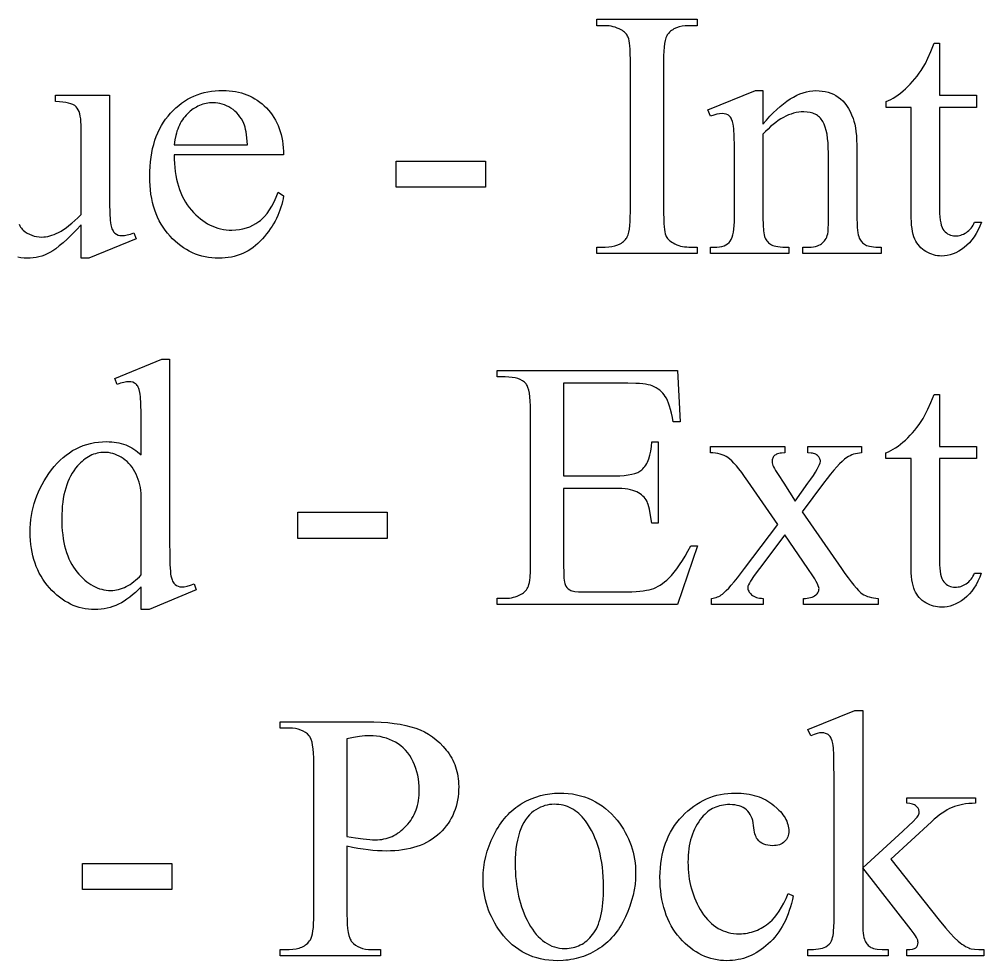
# Model space of a CAD drawing. Extents: x 7 to 905, y -397 to 592.
# Drawn here: x 364.4 to 446.7, y -331.2 to -250.8 of the extents above; entities that cross this region are included whole.
import ezdxf

# ---------------------------------------------------------------- set-up
doc = ezdxf.new("R2010")
doc.units = 0
doc.header["$MEASUREMENT"] = 0
for name, color, linetype in [('EXT', 1, 'CONTINUOUS'), ('INT', 5, 'CONTINUOUS'), ('POCKET_2_4MM', 3, 'CONTINUOUS')]:
    doc.layers.add(name, color=color, linetype=linetype)

msp = doc.modelspace()

# ---------------------------------------------------------------- linework, layer by layer
at = {"layer": 'EXT'}
for points in [[(374.771, -299.309), (374.525, -299.558), (374.28, -299.789), (374.036, -300.001), (373.794, -300.196), (373.553, -300.372), (373.314, -300.53), (373.076, -300.67), (372.839, -300.791), (372.601, -300.897), (372.358, -300.988), (372.111, -301.065), (371.858, -301.129), (371.602, -301.178), (371.34, -301.213), (371.074, -301.234), (370.804, -301.241), (370.529, -301.234), (370.259, -301.212), (369.994, -301.176), (369.733, -301.125), (369.476, -301.06), (369.223, -300.981), (368.975, -300.887), (368.732, -300.778), (368.492, -300.655), (368.257, -300.518), (368.027, -300.366), (367.801, -300.2), (367.579, -300.019), (367.361, -299.824), (367.148, -299.614), (366.94, -299.39), (366.739, -299.154), (366.552, -298.911), (366.378, -298.659), (366.217, -298.399), (366.068, -298.13), (365.933, -297.853), (365.81, -297.568), (365.701, -297.275), (365.604, -296.974), (365.52, -296.664), (365.449, -296.346), (365.391, -296.02), (365.346, -295.686), (365.313, -295.343), (365.294, -294.992), (365.288, -294.633), (365.295, -294.272), (365.316, -293.915), (365.352, -293.561), (365.402, -293.211), (365.466, -292.866), (365.545, -292.524), (365.638, -292.185), (365.745, -291.851), (365.866, -291.521), (366.002, -291.194), (366.152, -290.872), (366.316, -290.553), (366.495, -290.238), (366.688, -289.927), (366.895, -289.62), (367.117, -289.316), (367.349, -289.024), (367.59, -288.751), (367.839, -288.497), (368.096, -288.261), (368.362, -288.045), (368.635, -287.847), (368.917, -287.668), (369.207, -287.508), (369.505, -287.366), (369.812, -287.244), (370.126, -287.14), (370.449, -287.055), (370.78, -286.989), (371.119, -286.942), (371.466, -286.914), (371.822, -286.905), (372.042, -286.909), (372.258, -286.922), (372.469, -286.945), (372.675, -286.976), (372.876, -287.016), (373.073, -287.064), (373.265, -287.122), (373.451, -287.189), (373.633, -287.264), (373.81, -287.348), (373.983, -287.441), (374.15, -287.544), (374.313, -287.654), (374.47, -287.774), (374.623, -287.903), (374.771, -288.04), (374.771, -285.548), (374.764, -284.501), (374.744, -283.678), (374.709, -283.078), (374.687, -282.862), (374.661, -282.701), (374.598, -282.457), (374.56, -282.351), (374.519, -282.255), (374.474, -282.17), (374.424, -282.096), (374.371, -282.032), (374.314, -281.978), (374.189, -281.895), (374.049, -281.835), (373.894, -281.799), (373.724, -281.787), (373.517, -281.801), (373.278, -281.846), (373.008, -281.919), (372.706, -282.023), (372.515, -281.506), (376.541, -279.855), (377.205, -279.855), (377.205, -295.474), (377.212, -296.546), (377.233, -297.386), (377.267, -297.995), (377.29, -298.212), (377.316, -298.372), (377.379, -298.614), (377.417, -298.72), (377.459, -298.817), (377.506, -298.903), (377.556, -298.979), (377.611, -299.046), (377.67, -299.102), (377.796, -299.193), (377.933, -299.257), (378.08, -299.296), (378.237, -299.309), (378.453, -299.293), (378.702, -299.246), (378.984, -299.168), (379.299, -299.058), (379.462, -299.574), (375.45, -301.241), (374.771, -301.241)], [(410.863, -281.919), (410.863, -289.825), (415.258, -289.825), (415.668, -289.817), (416.043, -289.793), (416.382, -289.752), (416.685, -289.696), (416.953, -289.623), (417.186, -289.535), (417.289, -289.484), (417.383, -289.43), (417.468, -289.371), (417.544, -289.309), (417.637, -289.22), (417.725, -289.123), (417.808, -289.018), (417.885, -288.905), (417.957, -288.784), (418.024, -288.655), (418.085, -288.518), (418.142, -288.372), (418.238, -288.057), (418.313, -287.71), (418.367, -287.331), (418.4, -286.919), (418.945, -286.919), (418.945, -293.881), (418.4, -293.881), (418.296, -293.216), (418.193, -292.683), (418.142, -292.465), (418.09, -292.28), (418.038, -292.128), (417.987, -292.008), (417.915, -291.882), (417.833, -291.764), (417.74, -291.652), (417.636, -291.547), (417.522, -291.449), (417.398, -291.358), (417.262, -291.274), (417.117, -291.197), (416.955, -291.128), (416.774, -291.068), (416.572, -291.017), (416.35, -290.975), (416.107, -290.943), (415.844, -290.92), (415.561, -290.906), (415.258, -290.902), (410.863, -290.902), (410.863, -297.495), (410.87, -298.093), (410.892, -298.562), (410.929, -298.901), (410.953, -299.022), (410.981, -299.11), (411.051, -299.246), (411.143, -299.368), (411.257, -299.475), (411.394, -299.567), (411.476, -299.607), (411.574, -299.641), (411.69, -299.67), (411.822, -299.694), (412.135, -299.726), (412.515, -299.737), (415.907, -299.737), (416.317, -299.733), (416.697, -299.722), (417.049, -299.703), (417.371, -299.678), (417.664, -299.644), (417.929, -299.604), (418.164, -299.556), (418.37, -299.501), (418.561, -299.434), (418.75, -299.354), (418.937, -299.259), (419.122, -299.15), (419.306, -299.027), (419.487, -298.889), (419.667, -298.738), (419.845, -298.571), (420.074, -298.328), (420.305, -298.056), (420.537, -297.755), (420.771, -297.425), (421.005, -297.065), (421.242, -296.677), (421.479, -296.26), (421.718, -295.813), (422.308, -295.813), (420.583, -300.828), (405.17, -300.828), (405.17, -300.282), (405.878, -300.282), (406.053, -300.277), (406.227, -300.261), (406.398, -300.235), (406.567, -300.197), (406.734, -300.15), (406.898, -300.091), (407.06, -300.023), (407.22, -299.943), (407.333, -299.88), (407.437, -299.81), (407.531, -299.733), (407.616, -299.648), (407.692, -299.556), (407.758, -299.456), (407.814, -299.349), (407.861, -299.235), (407.901, -299.102), (407.936, -298.937), (407.965, -298.742), (407.989, -298.516), (408.02, -297.971), (408.031, -297.303), (408.031, -284.309), (408.025, -283.856), (408.007, -283.449), (407.977, -283.087), (407.935, -282.771), (407.881, -282.501), (407.815, -282.276), (407.737, -282.097), (407.694, -282.025), (407.647, -281.964), (407.504, -281.825), (407.338, -281.706), (407.15, -281.604), (406.94, -281.521), (406.707, -281.457), (406.453, -281.411), (406.176, -281.383), (405.878, -281.374), (405.17, -281.374), (405.17, -280.828), (420.583, -280.828), (420.804, -285.209), (420.229, -285.209), (420.15, -284.829), (420.07, -284.481), (419.987, -284.164), (419.902, -283.877), (419.816, -283.622), (419.727, -283.397), (419.636, -283.203), (419.543, -283.04), (419.443, -282.897), (419.332, -282.763), (419.21, -282.637), (419.076, -282.52), (418.931, -282.412), (418.775, -282.313), (418.608, -282.222), (418.429, -282.141), (418.268, -282.089), (418.078, -282.044), (417.86, -282.006), (417.614, -281.975), (417.34, -281.951), (417.038, -281.933), (416.35, -281.919)], [(442.972, -282.878), (442.972, -287.318), (446.128, -287.318), (446.128, -288.35), (442.972, -288.35), (442.972, -297.111), (442.978, -297.426), (442.995, -297.714), (443.025, -297.975), (443.066, -298.21), (443.119, -298.418), (443.184, -298.599), (443.26, -298.753), (443.348, -298.881), (443.445, -298.988), (443.55, -299.081), (443.66, -299.16), (443.778, -299.224), (443.902, -299.274), (444.033, -299.31), (444.17, -299.331), (444.314, -299.338), (444.435, -299.334), (444.556, -299.319), (444.675, -299.296), (444.794, -299.263), (444.911, -299.22), (445.028, -299.168), (445.143, -299.107), (445.258, -299.036), (445.369, -298.956), (445.474, -298.867), (445.572, -298.769), (445.664, -298.662), (445.749, -298.546), (445.828, -298.421), (445.9, -298.287), (445.966, -298.144), (446.541, -298.144), (446.406, -298.494), (446.256, -298.822), (446.094, -299.127), (445.918, -299.41), (445.729, -299.671), (445.526, -299.909), (445.31, -300.125), (445.081, -300.319), (444.844, -300.49), (444.605, -300.639), (444.365, -300.764), (444.122, -300.867), (443.878, -300.947), (443.632, -301.004), (443.384, -301.038), (443.134, -301.049), (442.965, -301.043), (442.797, -301.026), (442.63, -300.996), (442.463, -300.955), (442.298, -300.902), (442.133, -300.838), (441.969, -300.761), (441.807, -300.673), (441.65, -300.574), (441.504, -300.465), (441.368, -300.345), (441.243, -300.216), (441.128, -300.076), (441.024, -299.926), (440.931, -299.767), (440.848, -299.596), (440.775, -299.409), (440.713, -299.199), (440.659, -298.964), (440.616, -298.706), (440.582, -298.424), (440.558, -298.118), (440.543, -297.789), (440.538, -297.436), (440.538, -288.35), (438.4, -288.35), (438.4, -287.863), (438.603, -287.775), (438.808, -287.673), (439.013, -287.557), (439.22, -287.426), (439.428, -287.282), (439.637, -287.124), (439.848, -286.951), (440.059, -286.765), (440.268, -286.567), (440.472, -286.359), (440.669, -286.143), (440.861, -285.918), (441.047, -285.684), (441.227, -285.441), (441.402, -285.189), (441.571, -284.928), (441.757, -284.59), (441.976, -284.136), (442.229, -283.565), (442.515, -282.878)], [(423.4, -287.318), (429.757, -287.318), (429.757, -287.863), (429.477, -287.876), (429.354, -287.892), (429.242, -287.915), (429.142, -287.944), (429.053, -287.98), (428.975, -288.021), (428.909, -288.07), (428.852, -288.124), (428.802, -288.181), (428.76, -288.243), (428.726, -288.31), (428.699, -288.38), (428.68, -288.454), (428.669, -288.533), (428.665, -288.616), (428.673, -288.71), (428.697, -288.817), (428.738, -288.935), (428.794, -289.065), (428.867, -289.208), (428.956, -289.362), (429.181, -289.707), (429.668, -290.445), (430.627, -291.978), (431.733, -290.445), (431.982, -290.096), (432.198, -289.782), (432.38, -289.501), (432.529, -289.254), (432.646, -289.04), (432.729, -288.86), (432.778, -288.714), (432.795, -288.601), (432.791, -288.525), (432.779, -288.452), (432.76, -288.382), (432.732, -288.315), (432.697, -288.251), (432.654, -288.19), (432.603, -288.132), (432.544, -288.077), (432.477, -288.027), (432.4, -287.984), (432.313, -287.947), (432.216, -287.917), (432.11, -287.893), (431.994, -287.877), (431.733, -287.863), (431.733, -287.318), (436.305, -287.318), (436.305, -287.863), (436.128, -287.879), (435.956, -287.905), (435.79, -287.94), (435.631, -287.985), (435.477, -288.04), (435.329, -288.104), (435.187, -288.178), (435.052, -288.262), (434.863, -288.405), (434.657, -288.586), (434.435, -288.804), (434.196, -289.058), (433.941, -289.349), (433.669, -289.678), (433.38, -290.043), (433.075, -290.445), (431.232, -292.908), (434.594, -297.745), (434.893, -298.169), (435.17, -298.549), (435.424, -298.884), (435.656, -299.174), (435.867, -299.42), (436.055, -299.622), (436.221, -299.779), (436.364, -299.891), (436.502, -299.977), (436.649, -300.052), (436.806, -300.118), (436.973, -300.174), (437.149, -300.219), (437.335, -300.255), (437.531, -300.281), (437.736, -300.297), (437.736, -300.828), (431.364, -300.828), (431.364, -300.297), (431.526, -300.292), (431.678, -300.279), (431.821, -300.256), (431.954, -300.223), (432.079, -300.182), (432.194, -300.131), (432.3, -300.071), (432.397, -300.002), (432.462, -299.948), (432.519, -299.89), (432.568, -299.829), (432.607, -299.762), (432.638, -299.692), (432.659, -299.618), (432.673, -299.539), (432.677, -299.456), (432.662, -299.355), (432.618, -299.222), (432.544, -299.057), (432.441, -298.859), (432.308, -298.629), (432.146, -298.367), (431.733, -297.745), (429.757, -294.855), (427.588, -297.745), (427.15, -298.348), (426.836, -298.815), (426.727, -298.997), (426.648, -299.145), (426.601, -299.259), (426.586, -299.338), (426.591, -299.426), (426.606, -299.511), (426.632, -299.594), (426.669, -299.676), (426.715, -299.755), (426.772, -299.832), (426.84, -299.907), (426.917, -299.98), (427.006, -300.048), (427.104, -300.108), (427.213, -300.159), (427.332, -300.203), (427.462, -300.239), (427.602, -300.266), (427.752, -300.286), (427.913, -300.297), (427.913, -300.828), (423.503, -300.828), (423.503, -300.297), (423.634, -300.275), (423.76, -300.246), (423.883, -300.211), (424.001, -300.168), (424.115, -300.118), (424.225, -300.062), (424.331, -299.999), (424.432, -299.928), (424.584, -299.801), (424.76, -299.631), (424.96, -299.421), (425.184, -299.169), (425.432, -298.875), (425.704, -298.54), (426.32, -297.745), (429.152, -293.984), (426.586, -290.268), (426.32, -289.888), (426.071, -289.545), (425.836, -289.24), (425.618, -288.971), (425.414, -288.74), (425.226, -288.546), (425.054, -288.389), (424.897, -288.269), (424.743, -288.174), (424.579, -288.092), (424.406, -288.022), (424.224, -287.965), (424.032, -287.92), (423.831, -287.889), (423.62, -287.87), (423.4, -287.863)], [(374.771, -298.276), (374.771, -291.315), (374.744, -291.067), (374.705, -290.824), (374.655, -290.587), (374.594, -290.356), (374.522, -290.13), (374.44, -289.91), (374.346, -289.695), (374.24, -289.486), (374.125, -289.286), (374.001, -289.098), (373.868, -288.923), (373.726, -288.761), (373.575, -288.612), (373.415, -288.475), (373.246, -288.351), (373.068, -288.24), (372.886, -288.141), (372.705, -288.056), (372.525, -287.983), (372.347, -287.924), (372.17, -287.878), (371.993, -287.845), (371.818, -287.826), (371.645, -287.819), (371.483, -287.824), (371.324, -287.837), (371.168, -287.86), (371.013, -287.892), (370.861, -287.933), (370.71, -287.983), (370.562, -288.042), (370.417, -288.11), (370.273, -288.188), (370.132, -288.274), (369.992, -288.37), (369.855, -288.475), (369.72, -288.588), (369.588, -288.711), (369.457, -288.843), (369.329, -288.984), (369.166, -289.182), (369.014, -289.39), (368.873, -289.609), (368.742, -289.84), (368.621, -290.081), (368.511, -290.334), (368.411, -290.598), (368.322, -290.872), (368.244, -291.158), (368.175, -291.455), (368.118, -291.763), (368.071, -292.082), (368.034, -292.412), (368.008, -292.753), (367.992, -293.105), (367.987, -293.468), (367.992, -293.835), (368.007, -294.191), (368.032, -294.536), (368.068, -294.871), (368.113, -295.194), (368.169, -295.507), (368.235, -295.808), (368.311, -296.099), (368.397, -296.379), (368.494, -296.648), (368.6, -296.906), (368.717, -297.153), (368.844, -297.389), (368.98, -297.615), (369.127, -297.829), (369.285, -298.033), (369.448, -298.225), (369.614, -298.405), (369.782, -298.572), (369.952, -298.727), (370.125, -298.869), (370.3, -298.999), (370.477, -299.117), (370.656, -299.222), (370.838, -299.315), (371.022, -299.396), (371.209, -299.464), (371.397, -299.519), (371.589, -299.563), (371.782, -299.594), (371.978, -299.612), (372.176, -299.619), (372.343, -299.613), (372.51, -299.598), (372.676, -299.571), (372.841, -299.535), (373.006, -299.487), (373.17, -299.43), (373.333, -299.362), (373.496, -299.283), (373.657, -299.194), (373.819, -299.094), (373.979, -298.984), (374.139, -298.864), (374.298, -298.733), (374.457, -298.591), (374.614, -298.439)], [(388.164, -292.937), (395.789, -292.937), (395.789, -295.164), (388.164, -295.164)]]:
    msp.add_lwpolyline(points, close=True, dxfattribs=at)
at = {"layer": 'INT'}
for points in [[(422.271, -270.282), (422.271, -270.828), (413.702, -270.828), (413.702, -270.282), (414.41, -270.282), (414.709, -270.271), (414.987, -270.237), (415.244, -270.181), (415.479, -270.102), (415.694, -270), (415.793, -269.941), (415.887, -269.876), (415.975, -269.805), (416.059, -269.729), (416.137, -269.647), (416.209, -269.56), (416.252, -269.495), (416.292, -269.421), (416.364, -269.241), (416.425, -269.019), (416.475, -268.756), (416.514, -268.451), (416.541, -268.105), (416.558, -267.717), (416.563, -267.288), (416.563, -254.368), (416.551, -253.673), (416.536, -253.374), (416.515, -253.107), (416.489, -252.872), (416.456, -252.67), (416.417, -252.5), (416.372, -252.362), (416.33, -252.271), (416.279, -252.184), (416.218, -252.1), (416.147, -252.019), (416.066, -251.941), (415.976, -251.867), (415.876, -251.796), (415.767, -251.728), (415.604, -251.645), (415.439, -251.573), (415.272, -251.512), (415.103, -251.462), (414.933, -251.424), (414.76, -251.396), (414.586, -251.379), (414.41, -251.374), (413.702, -251.374), (413.702, -250.828), (422.271, -250.828), (422.271, -251.374), (421.549, -251.374), (421.253, -251.385), (420.978, -251.419), (420.724, -251.475), (420.49, -251.554), (420.278, -251.656), (420.179, -251.715), (420.086, -251.78), (419.998, -251.851), (419.915, -251.927), (419.837, -252.009), (419.764, -252.096), (419.719, -252.161), (419.678, -252.235), (419.603, -252.415), (419.539, -252.637), (419.487, -252.9), (419.447, -253.205), (419.418, -253.551), (419.401, -253.939), (419.395, -254.368), (419.395, -267.288), (419.407, -267.983), (419.422, -268.282), (419.443, -268.549), (419.47, -268.784), (419.503, -268.986), (419.542, -269.156), (419.587, -269.294), (419.629, -269.385), (419.681, -269.472), (419.743, -269.556), (419.816, -269.637), (419.898, -269.715), (419.991, -269.789), (420.094, -269.86), (420.206, -269.928), (420.366, -270.011), (420.528, -270.083), (420.693, -270.144), (420.859, -270.194), (421.028, -270.232), (421.199, -270.26), (421.373, -270.277), (421.549, -270.282)], [(442.979, -252.878), (442.979, -257.318), (446.136, -257.318), (446.136, -258.35), (442.979, -258.35), (442.979, -267.111), (442.985, -267.426), (443.003, -267.714), (443.032, -267.975), (443.073, -268.21), (443.126, -268.418), (443.191, -268.599), (443.267, -268.753), (443.355, -268.881), (443.453, -268.988), (443.557, -269.081), (443.668, -269.16), (443.785, -269.224), (443.909, -269.274), (444.04, -269.31), (444.177, -269.331), (444.322, -269.338), (444.443, -269.334), (444.563, -269.319), (444.682, -269.296), (444.801, -269.263), (444.918, -269.22), (445.035, -269.168), (445.151, -269.107), (445.265, -269.036), (445.377, -268.956), (445.481, -268.867), (445.579, -268.769), (445.671, -268.662), (445.756, -268.546), (445.835, -268.421), (445.908, -268.287), (445.973, -268.144), (446.549, -268.144), (446.413, -268.494), (446.264, -268.822), (446.101, -269.127), (445.926, -269.41), (445.736, -269.671), (445.534, -269.909), (445.318, -270.125), (445.088, -270.319), (444.852, -270.49), (444.613, -270.639), (444.372, -270.764), (444.13, -270.867), (443.886, -270.947), (443.639, -271.004), (443.391, -271.038), (443.142, -271.049), (442.972, -271.043), (442.804, -271.026), (442.637, -270.996), (442.471, -270.955), (442.305, -270.902), (442.14, -270.838), (441.977, -270.761), (441.814, -270.673), (441.657, -270.574), (441.511, -270.465), (441.375, -270.345), (441.25, -270.216), (441.135, -270.076), (441.032, -269.926), (440.938, -269.767), (440.855, -269.596), (440.783, -269.409), (440.72, -269.199), (440.667, -268.964), (440.623, -268.706), (440.589, -268.424), (440.565, -268.118), (440.551, -267.789), (440.546, -267.436), (440.546, -258.35), (438.407, -258.35), (438.407, -257.863), (438.61, -257.775), (438.815, -257.673), (439.021, -257.557), (439.228, -257.426), (439.435, -257.282), (439.645, -257.124), (439.855, -256.951), (440.066, -256.765), (440.276, -256.567), (440.479, -256.359), (440.677, -256.143), (440.868, -255.918), (441.054, -255.684), (441.235, -255.441), (441.409, -255.189), (441.578, -254.928), (441.764, -254.59), (441.984, -254.136), (442.236, -253.565), (442.522, -252.878)], [(377.596, -262.406), (377.6, -262.777), (377.615, -263.138), (377.643, -263.489), (377.682, -263.829), (377.732, -264.16), (377.794, -264.48), (377.868, -264.79), (377.954, -265.091), (378.051, -265.38), (378.159, -265.66), (378.28, -265.93), (378.412, -266.189), (378.555, -266.439), (378.711, -266.678), (378.878, -266.907), (379.056, -267.126), (379.242, -267.333), (379.433, -267.527), (379.627, -267.707), (379.826, -267.874), (380.028, -268.028), (380.235, -268.169), (380.445, -268.296), (380.66, -268.409), (380.879, -268.509), (381.101, -268.596), (381.328, -268.67), (381.559, -268.73), (381.794, -268.777), (382.032, -268.81), (382.275, -268.83), (382.522, -268.837), (382.849, -268.825), (383.164, -268.791), (383.469, -268.734), (383.763, -268.654), (384.046, -268.552), (384.318, -268.426), (384.58, -268.278), (384.83, -268.107), (384.952, -268.011), (385.071, -267.908), (385.301, -267.677), (385.521, -267.413), (385.732, -267.117), (385.933, -266.788), (386.123, -266.427), (386.304, -266.033), (386.475, -265.607), (386.932, -265.902), (386.889, -266.153), (386.836, -266.401), (386.775, -266.647), (386.704, -266.889), (386.623, -267.129), (386.534, -267.366), (386.435, -267.601), (386.327, -267.832), (386.21, -268.061), (386.084, -268.286), (385.949, -268.509), (385.804, -268.729), (385.65, -268.947), (385.487, -269.161), (385.314, -269.373), (385.133, -269.582), (384.944, -269.783), (384.749, -269.971), (384.548, -270.146), (384.341, -270.308), (384.128, -270.457), (383.91, -270.593), (383.685, -270.716), (383.455, -270.826), (383.219, -270.923), (382.977, -271.008), (382.729, -271.079), (382.475, -271.137), (382.215, -271.183), (381.95, -271.215), (381.678, -271.234), (381.401, -271.241), (381.1, -271.234), (380.804, -271.211), (380.513, -271.174), (380.228, -271.123), (379.949, -271.056), (379.674, -270.974), (379.406, -270.878), (379.143, -270.767), (378.885, -270.641), (378.633, -270.501), (378.386, -270.345), (378.145, -270.175), (377.909, -269.99), (377.679, -269.79), (377.454, -269.575), (377.235, -269.346), (377.025, -269.104), (376.828, -268.851), (376.646, -268.589), (376.476, -268.316), (376.321, -268.034), (376.178, -267.741), (376.05, -267.437), (375.935, -267.124), (375.833, -266.801), (375.745, -266.467), (375.671, -266.123), (375.61, -265.769), (375.562, -265.404), (375.529, -265.03), (375.508, -264.645), (375.501, -264.25), (375.508, -263.823), (375.529, -263.407), (375.564, -263.004), (375.613, -262.612), (375.675, -262.233), (375.751, -261.865), (375.842, -261.509), (375.946, -261.165), (376.064, -260.834), (376.196, -260.514), (376.342, -260.206), (376.501, -259.909), (376.675, -259.625), (376.862, -259.353), (377.064, -259.093), (377.279, -258.844), (377.504, -258.609), (377.737, -258.39), (377.977, -258.185), (378.224, -257.996), (378.478, -257.821), (378.739, -257.662), (379.008, -257.518), (379.283, -257.39), (379.565, -257.276), (379.855, -257.177), (380.151, -257.094), (380.455, -257.026), (380.766, -256.973), (381.083, -256.935), (381.408, -256.912), (381.74, -256.905), (382.021, -256.911), (382.296, -256.928), (382.564, -256.957), (382.825, -256.998), (383.081, -257.051), (383.33, -257.115), (383.573, -257.191), (383.809, -257.279), (384.039, -257.378), (384.263, -257.489), (384.48, -257.612), (384.691, -257.747), (384.896, -257.893), (385.094, -258.051), (385.286, -258.22), (385.472, -258.402), (385.649, -258.593), (385.814, -258.792), (385.968, -258.999), (386.111, -259.213), (386.242, -259.436), (386.362, -259.667), (386.47, -259.905), (386.567, -260.151), (386.653, -260.406), (386.727, -260.668), (386.79, -260.938), (386.841, -261.216), (386.881, -261.501), (386.909, -261.795), (386.926, -262.097), (386.932, -262.406)], [(427.891, -259.781), (428.187, -259.434), (428.481, -259.11), (428.774, -258.808), (429.064, -258.529), (429.353, -258.272), (429.641, -258.037), (429.926, -257.825), (430.21, -257.635), (430.492, -257.467), (430.773, -257.322), (431.051, -257.199), (431.328, -257.098), (431.604, -257.02), (431.877, -256.964), (432.149, -256.931), (432.419, -256.919), (432.691, -256.928), (432.953, -256.954), (433.205, -256.997), (433.448, -257.058), (433.681, -257.135), (433.904, -257.231), (434.118, -257.343), (434.322, -257.473), (434.516, -257.622), (434.699, -257.794), (434.873, -257.988), (435.037, -258.204), (435.19, -258.443), (435.334, -258.705), (435.467, -258.988), (435.59, -259.294), (435.666, -259.53), (435.732, -259.796), (435.788, -260.091), (435.833, -260.415), (435.869, -260.769), (435.894, -261.152), (435.909, -261.565), (435.914, -262.008), (435.914, -267.775), (435.927, -268.365), (435.943, -268.621), (435.966, -268.852), (435.995, -269.056), (436.031, -269.235), (436.073, -269.388), (436.121, -269.515), (436.165, -269.605), (436.215, -269.69), (436.271, -269.769), (436.333, -269.843), (436.402, -269.913), (436.476, -269.977), (436.557, -270.036), (436.645, -270.091), (436.744, -270.139), (436.863, -270.181), (437.002, -270.216), (437.159, -270.245), (437.335, -270.268), (437.531, -270.284), (437.979, -270.297), (437.979, -270.828), (431.298, -270.828), (431.298, -270.297), (431.578, -270.297), (431.805, -270.293), (432.015, -270.279), (432.206, -270.257), (432.38, -270.225), (432.536, -270.185), (432.675, -270.135), (432.795, -270.077), (432.898, -270.009), (432.989, -269.933), (433.072, -269.849), (433.148, -269.755), (433.217, -269.654), (433.279, -269.543), (433.334, -269.425), (433.381, -269.297), (433.422, -269.161), (433.448, -268.992), (433.466, -268.704), (433.477, -268.299), (433.481, -267.775), (433.481, -262.244), (433.473, -261.799), (433.451, -261.385), (433.413, -261.003), (433.361, -260.653), (433.294, -260.334), (433.211, -260.047), (433.114, -259.791), (433.001, -259.567), (432.939, -259.466), (432.871, -259.372), (432.799, -259.284), (432.721, -259.202), (432.638, -259.127), (432.55, -259.059), (432.456, -258.997), (432.358, -258.942), (432.255, -258.893), (432.146, -258.851), (432.032, -258.815), (431.913, -258.786), (431.66, -258.747), (431.386, -258.734), (431.167, -258.741), (430.948, -258.764), (430.729, -258.801), (430.51, -258.853), (430.291, -258.921), (430.072, -259.003), (429.853, -259.101), (429.635, -259.213), (429.417, -259.34), (429.198, -259.483), (428.98, -259.64), (428.762, -259.812), (428.544, -259.999), (428.326, -260.202), (428.108, -260.419), (427.891, -260.651), (427.891, -267.775), (427.901, -268.395), (427.931, -268.885), (427.954, -269.08), (427.982, -269.243), (428.015, -269.374), (428.053, -269.471), (428.107, -269.574), (428.166, -269.671), (428.23, -269.76), (428.298, -269.842), (428.372, -269.916), (428.45, -269.984), (428.533, -270.045), (428.621, -270.098), (428.723, -270.145), (428.848, -270.185), (428.997, -270.219), (429.169, -270.247), (429.364, -270.269), (429.582, -270.285), (430.088, -270.297), (430.088, -270.828), (423.407, -270.828), (423.407, -270.297), (423.702, -270.297), (423.95, -270.289), (424.176, -270.264), (424.382, -270.223), (424.567, -270.166), (424.73, -270.092), (424.873, -270.003), (424.995, -269.896), (425.096, -269.773), (425.181, -269.628), (425.254, -269.452), (425.316, -269.247), (425.367, -269.012), (425.406, -268.747), (425.435, -268.453), (425.452, -268.129), (425.457, -267.775), (425.457, -262.76), (425.45, -261.662), (425.43, -260.802), (425.395, -260.18), (425.373, -259.958), (425.347, -259.796), (425.284, -259.551), (425.206, -259.349), (425.162, -259.264), (425.114, -259.19), (425.063, -259.126), (425.007, -259.073), (424.948, -259.028), (424.883, -258.989), (424.74, -258.929), (424.577, -258.893), (424.395, -258.881), (424.179, -258.895), (423.942, -258.936), (423.685, -259.006), (423.407, -259.102), (423.186, -258.571), (427.257, -256.919), (427.891, -256.919)], [(377.596, -261.551), (383.85, -261.551), (383.803, -260.95), (383.771, -260.685), (383.735, -260.445), (383.694, -260.228), (383.648, -260.035), (383.596, -259.867), (383.54, -259.722), (383.442, -259.521), (383.333, -259.331), (383.212, -259.152), (383.081, -258.984), (382.938, -258.828), (382.783, -258.682), (382.618, -258.547), (382.441, -258.424), (382.257, -258.313), (382.072, -258.217), (381.884, -258.136), (381.694, -258.07), (381.502, -258.018), (381.309, -257.981), (381.113, -257.959), (380.914, -257.952), (380.762, -257.956), (380.612, -257.967), (380.464, -257.985), (380.318, -258.011), (380.175, -258.045), (380.033, -258.086), (379.893, -258.134), (379.755, -258.19), (379.619, -258.253), (379.485, -258.324), (379.223, -258.487), (378.97, -258.68), (378.724, -258.903), (378.607, -259.025), (378.495, -259.153), (378.39, -259.286), (378.291, -259.425), (378.199, -259.571), (378.113, -259.721), (378.033, -259.878), (377.959, -260.041), (377.892, -260.209), (377.831, -260.383), (377.776, -260.563), (377.727, -260.749), (377.649, -261.138)], [(396.563, -262.937), (404.189, -262.937), (404.189, -265.164), (396.563, -265.164)]]:
    msp.add_lwpolyline(points, close=True, dxfattribs=at)
msp.add_lwpolyline([(364.352, -268.341), (364.41, -268.461), (364.475, -268.57), (364.544, -268.669), (364.618, -268.758), (364.698, -268.837), (364.866, -268.975), (365.043, -269.095), (365.228, -269.196), (365.422, -269.279), (365.625, -269.344), (365.836, -269.39), (366.055, -269.418), (366.283, -269.427), (366.444, -269.421), (366.611, -269.402), (366.783, -269.371), (366.96, -269.327), (367.142, -269.271), (367.33, -269.203), (367.523, -269.122), (367.721, -269.029), (367.927, -268.918), (368.142, -268.784), (368.367, -268.628), (368.601, -268.45), (368.844, -268.248), (369.097, -268.025), (369.359, -267.778), (369.631, -267.509), (369.631, -259.855), (369.625, -259.579), (369.605, -259.326), (369.572, -259.096), (369.526, -258.89), (369.467, -258.707), (369.395, -258.548), (369.309, -258.412), (369.211, -258.299), (369.092, -258.203), (368.944, -258.119), (368.768, -258.047), (368.564, -257.987), (368.331, -257.938), (368.07, -257.902), (367.781, -257.877), (367.463, -257.863), (367.463, -257.318), (372.065, -257.318), (372.065, -265.504), (372.072, -266.562), (372.093, -267.393), (372.127, -267.997), (372.15, -268.213), (372.176, -268.372), (372.239, -268.614), (372.277, -268.72), (372.319, -268.817), (372.366, -268.903), (372.416, -268.979), (372.471, -269.046), (372.529, -269.102), (372.656, -269.193), (372.793, -269.257), (372.94, -269.296), (373.097, -269.309), (373.213, -269.305), (373.333, -269.293), (373.584, -269.246), (373.85, -269.168), (374.13, -269.058), (374.336, -269.574), (370.295, -271.241), (369.631, -271.241), (369.631, -268.38), (369.209, -268.83), (368.813, -269.236), (368.442, -269.599), (368.097, -269.917), (367.778, -270.192), (367.485, -270.423), (367.218, -270.611), (366.976, -270.754), (366.746, -270.868), (366.513, -270.967), (366.276, -271.051), (366.036, -271.119), (365.793, -271.173), (365.547, -271.211), (365.297, -271.233), (365.044, -271.241), (364.765, -271.231), (364.495, -271.2), (364.235, -271.149)], dxfattribs=at)
at = {"layer": 'POCKET_2_4MM'}
for points in [[(436.409, -309.855), (436.409, -323.306), (439.845, -320.164), (440.334, -319.709), (440.708, -319.346), (440.968, -319.075), (441.055, -318.974), (441.114, -318.896), (441.165, -318.807), (441.202, -318.719), (441.224, -318.63), (441.232, -318.542), (441.228, -318.469), (441.216, -318.399), (441.197, -318.332), (441.171, -318.267), (441.136, -318.205), (441.095, -318.145), (440.988, -318.033), (440.922, -317.982), (440.847, -317.938), (440.761, -317.899), (440.666, -317.865), (440.56, -317.838), (440.445, -317.816), (440.184, -317.79), (440.184, -317.318), (446.055, -317.318), (446.055, -317.79), (445.759, -317.802), (445.475, -317.824), (445.205, -317.855), (444.947, -317.897), (444.701, -317.948), (444.469, -318.008), (444.249, -318.078), (444.041, -318.158), (443.838, -318.251), (443.63, -318.361), (443.417, -318.487), (443.199, -318.63), (442.976, -318.79), (442.748, -318.966), (442.516, -319.159), (442.279, -319.368), (438.813, -322.568), (442.279, -326.949), (442.942, -327.773), (443.488, -328.431), (443.916, -328.924), (444.226, -329.25), (444.569, -329.566), (444.732, -329.701), (444.889, -329.821), (445.041, -329.926), (445.188, -330.016), (445.329, -330.09), (445.465, -330.15), (445.565, -330.184), (445.683, -330.214), (445.97, -330.26), (446.325, -330.288), (446.748, -330.297), (446.748, -330.828), (440.184, -330.828), (440.184, -330.297), (440.442, -330.281), (440.654, -330.247), (440.822, -330.196), (440.889, -330.164), (440.944, -330.127), (441.031, -330.042), (441.093, -329.941), (441.131, -329.825), (441.143, -329.692), (441.134, -329.601), (441.106, -329.497), (441.06, -329.38), (440.996, -329.25), (440.913, -329.107), (440.811, -328.951), (440.553, -328.601), (436.409, -323.306), (436.409, -327.79), (436.42, -328.39), (436.434, -328.648), (436.455, -328.877), (436.481, -329.079), (436.512, -329.253), (436.55, -329.398), (436.593, -329.515), (436.641, -329.615), (436.695, -329.707), (436.753, -329.792), (436.816, -329.869), (436.884, -329.939), (436.957, -330.002), (437.034, -330.057), (437.117, -330.105), (437.214, -330.147), (437.336, -330.184), (437.483, -330.215), (437.655, -330.242), (438.073, -330.28), (438.591, -330.297), (438.591, -330.828), (431.718, -330.828), (431.718, -330.297), (431.968, -330.293), (432.202, -330.281), (432.42, -330.262), (432.622, -330.234), (432.807, -330.199), (432.977, -330.156), (433.13, -330.105), (433.267, -330.046), (433.413, -329.954), (433.54, -329.84), (433.649, -329.703), (433.739, -329.545), (433.791, -329.412), (433.836, -329.257), (433.874, -329.08), (433.905, -328.881), (433.929, -328.66), (433.946, -328.416), (433.96, -327.863), (433.96, -315.563), (433.954, -314.504), (433.934, -313.673), (433.902, -313.069), (433.881, -312.853), (433.857, -312.694), (433.797, -312.452), (433.721, -312.251), (433.676, -312.166), (433.627, -312.091), (433.575, -312.026), (433.518, -311.971), (433.456, -311.924), (433.39, -311.884), (433.32, -311.85), (433.245, -311.822), (433.081, -311.784), (432.898, -311.772), (432.724, -311.788), (432.511, -311.835), (432.259, -311.913), (431.969, -312.023), (431.718, -311.506), (435.73, -309.855)], [(392.353, -321.462), (392.353, -327.288), (392.359, -327.738), (392.378, -328.143), (392.411, -328.503), (392.456, -328.818), (392.514, -329.089), (392.585, -329.315), (392.625, -329.412), (392.669, -329.497), (392.715, -329.571), (392.765, -329.633), (392.915, -329.785), (393.082, -329.917), (393.267, -330.029), (393.47, -330.12), (393.691, -330.191), (393.93, -330.242), (394.187, -330.272), (394.462, -330.282), (395.229, -330.282), (395.229, -330.828), (386.659, -330.828), (386.659, -330.282), (387.412, -330.282), (387.717, -330.269), (388.001, -330.231), (388.134, -330.202), (388.261, -330.166), (388.383, -330.124), (388.499, -330.076), (388.61, -330.021), (388.715, -329.96), (388.814, -329.892), (388.908, -329.818), (388.996, -329.737), (389.078, -329.65), (389.155, -329.556), (389.226, -329.456), (389.295, -329.322), (389.355, -329.149), (389.405, -328.937), (389.447, -328.686), (389.479, -328.395), (389.502, -328.065), (389.516, -327.696), (389.521, -327.288), (389.521, -314.368), (389.514, -313.918), (389.496, -313.513), (389.465, -313.153), (389.421, -312.838), (389.365, -312.567), (389.297, -312.341), (389.216, -312.159), (389.171, -312.085), (389.122, -312.023), (388.97, -311.871), (388.8, -311.739), (388.612, -311.627), (388.407, -311.536), (388.184, -311.465), (387.944, -311.414), (387.687, -311.384), (387.412, -311.374), (386.659, -311.374), (386.659, -310.828), (393.99, -310.828), (394.643, -310.837), (395.261, -310.863), (395.843, -310.906), (396.39, -310.966), (396.902, -311.044), (397.377, -311.139), (397.818, -311.251), (398.223, -311.381), (398.602, -311.531), (398.967, -311.705), (399.316, -311.903), (399.65, -312.124), (399.968, -312.369), (400.272, -312.638), (400.56, -312.931), (400.833, -313.247), (400.962, -313.413), (401.082, -313.583), (401.194, -313.756), (401.298, -313.934), (401.393, -314.115), (401.48, -314.3), (401.559, -314.489), (401.63, -314.681), (401.692, -314.878), (401.746, -315.078), (401.792, -315.282), (401.829, -315.49), (401.858, -315.701), (401.879, -315.917), (401.891, -316.136), (401.895, -316.359), (401.889, -316.661), (401.87, -316.957), (401.839, -317.245), (401.794, -317.526), (401.738, -317.8), (401.668, -318.067), (401.586, -318.326), (401.492, -318.579), (401.384, -318.824), (401.264, -319.062), (401.132, -319.293), (400.987, -319.517), (400.829, -319.734), (400.659, -319.944), (400.476, -320.146), (400.28, -320.341), (400.073, -320.527), (399.856, -320.701), (399.628, -320.863), (399.389, -321.012), (399.14, -321.15), (398.881, -321.276), (398.612, -321.39), (398.331, -321.492), (398.041, -321.582), (397.74, -321.659), (397.429, -321.725), (397.107, -321.779), (396.775, -321.821), (396.432, -321.851), (396.079, -321.869), (395.715, -321.875), (395.347, -321.869), (394.963, -321.849), (394.565, -321.817), (394.152, -321.772), (393.724, -321.714), (393.282, -321.643), (392.824, -321.559)], [(392.353, -320.622), (393.09, -320.751), (393.739, -320.843), (394.299, -320.898), (394.546, -320.912), (394.771, -320.916), (394.961, -320.912), (395.148, -320.898), (395.332, -320.875), (395.512, -320.842), (395.689, -320.801), (395.863, -320.75), (396.033, -320.689), (396.2, -320.62), (396.364, -320.541), (396.525, -320.453), (396.682, -320.355), (396.836, -320.249), (396.987, -320.133), (397.134, -320.007), (397.278, -319.873), (397.419, -319.729), (397.554, -319.578), (397.68, -319.421), (397.797, -319.259), (397.906, -319.092), (398.006, -318.919), (398.097, -318.74), (398.18, -318.556), (398.254, -318.367), (398.319, -318.172), (398.376, -317.971), (398.424, -317.765), (398.463, -317.554), (398.493, -317.337), (398.515, -317.115), (398.528, -316.887), (398.532, -316.654), (398.524, -316.332), (398.499, -316.017), (398.458, -315.706), (398.4, -315.402), (398.325, -315.104), (398.234, -314.811), (398.126, -314.524), (398.001, -314.242), (397.862, -313.973), (397.708, -313.721), (397.541, -313.486), (397.36, -313.269), (397.165, -313.069), (396.956, -312.887), (396.733, -312.723), (396.497, -312.576), (396.25, -312.446), (395.994, -312.334), (395.73, -312.239), (395.457, -312.161), (395.177, -312.1), (394.888, -312.057), (394.59, -312.031), (394.285, -312.023), (394.09, -312.027), (393.882, -312.04), (393.426, -312.093), (392.916, -312.18), (392.353, -312.303)], [(410.509, -316.919), (410.888, -316.929), (411.257, -316.956), (411.617, -317.001), (411.967, -317.065), (412.308, -317.147), (412.64, -317.247), (412.962, -317.365), (413.274, -317.502), (413.578, -317.657), (413.871, -317.83), (414.155, -318.021), (414.43, -318.23), (414.696, -318.458), (414.952, -318.704), (415.198, -318.968), (415.435, -319.25), (415.626, -319.501), (415.805, -319.757), (415.971, -320.017), (416.126, -320.282), (416.267, -320.552), (416.397, -320.826), (416.514, -321.105), (416.619, -321.388), (416.711, -321.677), (416.791, -321.969), (416.859, -322.267), (416.915, -322.568), (416.958, -322.875), (416.989, -323.186), (417.007, -323.502), (417.013, -323.822), (417, -324.276), (416.959, -324.732), (416.891, -325.189), (416.796, -325.647), (416.673, -326.107), (416.524, -326.568), (416.347, -327.031), (416.143, -327.495), (416.032, -327.723), (415.915, -327.945), (415.794, -328.159), (415.667, -328.367), (415.535, -328.567), (415.398, -328.76), (415.256, -328.946), (415.109, -329.124), (414.956, -329.296), (414.799, -329.46), (414.636, -329.618), (414.469, -329.768), (414.296, -329.911), (414.118, -330.047), (413.935, -330.175), (413.746, -330.297), (413.554, -330.411), (413.359, -330.518), (413.162, -330.618), (412.961, -330.71), (412.758, -330.795), (412.553, -330.872), (412.344, -330.942), (412.133, -331.005), (411.919, -331.06), (411.703, -331.108), (411.483, -331.149), (411.262, -331.182), (411.037, -331.208), (410.809, -331.226), (410.347, -331.241), (409.97, -331.231), (409.603, -331.203), (409.246, -331.155), (408.898, -331.089), (408.561, -331.003), (408.233, -330.899), (407.915, -330.775), (407.607, -330.633), (407.309, -330.471), (407.02, -330.29), (406.741, -330.091), (406.472, -329.872), (406.213, -329.634), (405.964, -329.378), (405.724, -329.102), (405.494, -328.807), (405.31, -328.549), (405.138, -328.287), (404.978, -328.021), (404.829, -327.751), (404.693, -327.477), (404.568, -327.199), (404.456, -326.917), (404.355, -326.632), (404.266, -326.342), (404.189, -326.049), (404.123, -325.751), (404.07, -325.45), (404.028, -325.145), (403.999, -324.836), (403.981, -324.523), (403.975, -324.206), (403.989, -323.741), (404.033, -323.278), (404.105, -322.815), (404.205, -322.353), (404.335, -321.891), (404.493, -321.43), (404.681, -320.97), (404.897, -320.511), (405.014, -320.285), (405.136, -320.067), (405.263, -319.856), (405.394, -319.653), (405.53, -319.457), (405.67, -319.268), (405.815, -319.088), (405.964, -318.914), (406.118, -318.748), (406.277, -318.59), (406.44, -318.439), (406.607, -318.296), (406.779, -318.16), (406.956, -318.031), (407.137, -317.91), (407.323, -317.797), (407.702, -317.591), (408.086, -317.413), (408.476, -317.262), (408.872, -317.139), (409.273, -317.043), (409.679, -316.974), (410.091, -316.933)], [(430.479, -325.695), (430.407, -326.024), (430.327, -326.343), (430.238, -326.653), (430.141, -326.953), (430.036, -327.243), (429.923, -327.524), (429.801, -327.795), (429.672, -328.057), (429.534, -328.309), (429.388, -328.551), (429.234, -328.784), (429.072, -329.007), (428.901, -329.22), (428.723, -329.424), (428.536, -329.618), (428.341, -329.803), (428.14, -329.977), (427.937, -330.14), (427.731, -330.292), (427.523, -330.432), (427.312, -330.561), (427.098, -330.679), (426.882, -330.786), (426.663, -330.881), (426.441, -330.966), (426.217, -331.039), (425.99, -331.101), (425.761, -331.151), (425.528, -331.19), (425.293, -331.219), (425.056, -331.235), (424.816, -331.241), (424.53, -331.233), (424.25, -331.211), (423.974, -331.173), (423.702, -331.12), (423.435, -331.052), (423.173, -330.969), (422.915, -330.871), (422.662, -330.758), (422.414, -330.63), (422.17, -330.486), (421.931, -330.328), (421.696, -330.154), (421.466, -329.965), (421.241, -329.762), (421.02, -329.543), (420.804, -329.309), (420.597, -329.062), (420.403, -328.805), (420.222, -328.537), (420.055, -328.258), (419.902, -327.969), (419.761, -327.669), (419.634, -327.358), (419.521, -327.037), (419.42, -326.706), (419.334, -326.364), (419.26, -326.011), (419.2, -325.647), (419.153, -325.273), (419.12, -324.889), (419.1, -324.493), (419.093, -324.088), (419.1, -323.694), (419.123, -323.31), (419.16, -322.935), (419.211, -322.569), (419.278, -322.213), (419.359, -321.866), (419.456, -321.529), (419.567, -321.2), (419.693, -320.882), (419.833, -320.572), (419.989, -320.272), (420.159, -319.981), (420.344, -319.699), (420.544, -319.427), (420.759, -319.164), (420.988, -318.911), (421.228, -318.669), (421.474, -318.444), (421.726, -318.234), (421.983, -318.039), (422.247, -317.861), (422.516, -317.697), (422.792, -317.549), (423.073, -317.417), (423.361, -317.301), (423.654, -317.199), (423.953, -317.114), (424.258, -317.044), (424.569, -316.989), (424.886, -316.951), (425.209, -316.927), (425.538, -316.919), (425.784, -316.924), (426.025, -316.936), (426.26, -316.957), (426.49, -316.985), (426.714, -317.022), (426.932, -317.068), (427.145, -317.121), (427.353, -317.183), (427.554, -317.253), (427.751, -317.331), (427.942, -317.418), (428.127, -317.513), (428.307, -317.616), (428.481, -317.727), (428.65, -317.846), (428.813, -317.974), (429.113, -318.239), (429.249, -318.372), (429.374, -318.506), (429.489, -318.641), (429.595, -318.776), (429.69, -318.912), (429.775, -319.049), (429.85, -319.186), (429.915, -319.324), (429.971, -319.462), (430.016, -319.602), (430.051, -319.741), (430.076, -319.882), (430.091, -320.023), (430.096, -320.164), (430.09, -320.301), (430.073, -320.431), (430.045, -320.555), (430.006, -320.671), (429.955, -320.781), (429.893, -320.885), (429.819, -320.981), (429.735, -321.071), (429.64, -321.153), (429.536, -321.223), (429.423, -321.283), (429.301, -321.331), (429.17, -321.369), (429.031, -321.396), (428.882, -321.413), (428.724, -321.418), (428.513, -321.409), (428.316, -321.383), (428.132, -321.339), (427.961, -321.278), (427.804, -321.199), (427.659, -321.103), (427.529, -320.989), (427.412, -320.857), (427.351, -320.771), (427.297, -320.668), (427.247, -320.546), (427.203, -320.408), (427.164, -320.251), (427.131, -320.078), (427.08, -319.678), (427.053, -319.466), (427.012, -319.268), (426.958, -319.083), (426.89, -318.911), (426.808, -318.751), (426.713, -318.605), (426.605, -318.471), (426.482, -318.35), (426.347, -318.246), (426.199, -318.157), (426.039, -318.08), (425.867, -318.018), (425.681, -317.97), (425.484, -317.935), (425.274, -317.915), (425.052, -317.908), (424.87, -317.912), (424.692, -317.925), (424.519, -317.946), (424.35, -317.976), (424.186, -318.014), (424.026, -318.061), (423.871, -318.117), (423.721, -318.181), (423.574, -318.253), (423.433, -318.334), (423.295, -318.424), (423.163, -318.522), (423.035, -318.628), (422.911, -318.743), (422.792, -318.867), (422.677, -318.999), (422.532, -319.183), (422.397, -319.375), (422.271, -319.574), (422.154, -319.78), (422.047, -319.993), (421.949, -320.214), (421.86, -320.442), (421.781, -320.677), (421.711, -320.919), (421.65, -321.169), (421.599, -321.426), (421.557, -321.69), (421.524, -321.961), (421.501, -322.24), (421.487, -322.526), (421.482, -322.819), (421.487, -323.119), (421.501, -323.415), (421.524, -323.706), (421.557, -323.993), (421.598, -324.275), (421.649, -324.553), (421.71, -324.827), (421.779, -325.096), (421.858, -325.361), (421.946, -325.621), (422.043, -325.877), (422.15, -326.128), (422.266, -326.375), (422.391, -326.617), (422.526, -326.855), (422.67, -327.089), (422.821, -327.313), (422.979, -327.523), (423.144, -327.718), (423.315, -327.899), (423.493, -328.065), (423.677, -328.217), (423.868, -328.354), (424.065, -328.477), (424.269, -328.586), (424.479, -328.68), (424.696, -328.759), (424.919, -328.824), (425.149, -328.875), (425.385, -328.911), (425.628, -328.933), (425.878, -328.94), (426.057, -328.936), (426.234, -328.925), (426.409, -328.905), (426.582, -328.878), (426.752, -328.844), (426.92, -328.801), (427.086, -328.751), (427.249, -328.693), (427.41, -328.627), (427.569, -328.554), (427.726, -328.473), (427.88, -328.384), (428.032, -328.288), (428.181, -328.184), (428.473, -327.952), (428.676, -327.765), (428.876, -327.544), (429.076, -327.287), (429.274, -326.997), (429.47, -326.672), (429.665, -326.312), (429.859, -325.918), (430.052, -325.489)], [(410.052, -317.878), (409.856, -317.885), (409.66, -317.907), (409.464, -317.943), (409.268, -317.994), (409.072, -318.06), (408.875, -318.139), (408.678, -318.234), (408.481, -318.343), (408.288, -318.47), (408.105, -318.619), (407.932, -318.79), (407.767, -318.982), (407.613, -319.197), (407.467, -319.434), (407.331, -319.692), (407.205, -319.973), (407.091, -320.274), (406.992, -320.597), (406.908, -320.94), (406.84, -321.304), (406.787, -321.688), (406.749, -322.094), (406.726, -322.52), (406.718, -322.967), (406.723, -323.332), (406.737, -323.691), (406.76, -324.044), (406.792, -324.391), (406.833, -324.731), (406.883, -325.065), (406.943, -325.392), (407.011, -325.714), (407.089, -326.029), (407.176, -326.337), (407.273, -326.639), (407.378, -326.935), (407.492, -327.225), (407.616, -327.508), (407.749, -327.785), (407.891, -328.055), (408.04, -328.314), (408.196, -328.556), (408.357, -328.782), (408.524, -328.991), (408.696, -329.183), (408.875, -329.358), (409.059, -329.517), (409.25, -329.659), (409.446, -329.784), (409.648, -329.893), (409.855, -329.985), (410.069, -330.06), (410.288, -330.119), (410.513, -330.16), (410.744, -330.185), (410.981, -330.194), (411.158, -330.189), (411.331, -330.175), (411.5, -330.152), (411.665, -330.12), (411.826, -330.079), (411.983, -330.028), (412.137, -329.968), (412.286, -329.899), (412.432, -329.82), (412.573, -329.733), (412.711, -329.636), (412.845, -329.53), (412.975, -329.415), (413.101, -329.29), (413.223, -329.157), (413.341, -329.014), (413.453, -328.86), (413.558, -328.692), (413.656, -328.512), (413.747, -328.318), (413.831, -328.111), (413.907, -327.89), (413.976, -327.657), (414.038, -327.41), (414.092, -327.15), (414.139, -326.876), (414.179, -326.59), (414.212, -326.29), (414.237, -325.977), (414.255, -325.65), (414.266, -325.311), (414.27, -324.958), (414.264, -324.514), (414.246, -324.082), (414.215, -323.662), (414.173, -323.254), (414.119, -322.858), (414.052, -322.474), (413.973, -322.102), (413.883, -321.742), (413.78, -321.394), (413.665, -321.058), (413.538, -320.734), (413.399, -320.422), (413.248, -320.122), (413.084, -319.834), (412.909, -319.558), (412.721, -319.294), (412.588, -319.123), (412.45, -318.962), (412.308, -318.813), (412.162, -318.675), (412.011, -318.547), (411.855, -318.431), (411.695, -318.326), (411.53, -318.232), (411.361, -318.149), (411.188, -318.077), (411.009, -318.016), (410.827, -317.967), (410.64, -317.928), (410.448, -317.9), (410.252, -317.884)], [(369.771, -322.937), (377.397, -322.937), (377.397, -325.164), (369.771, -325.164)]]:
    msp.add_lwpolyline(points, close=True, dxfattribs=at)

doc.saveas('drawing.dxf')
